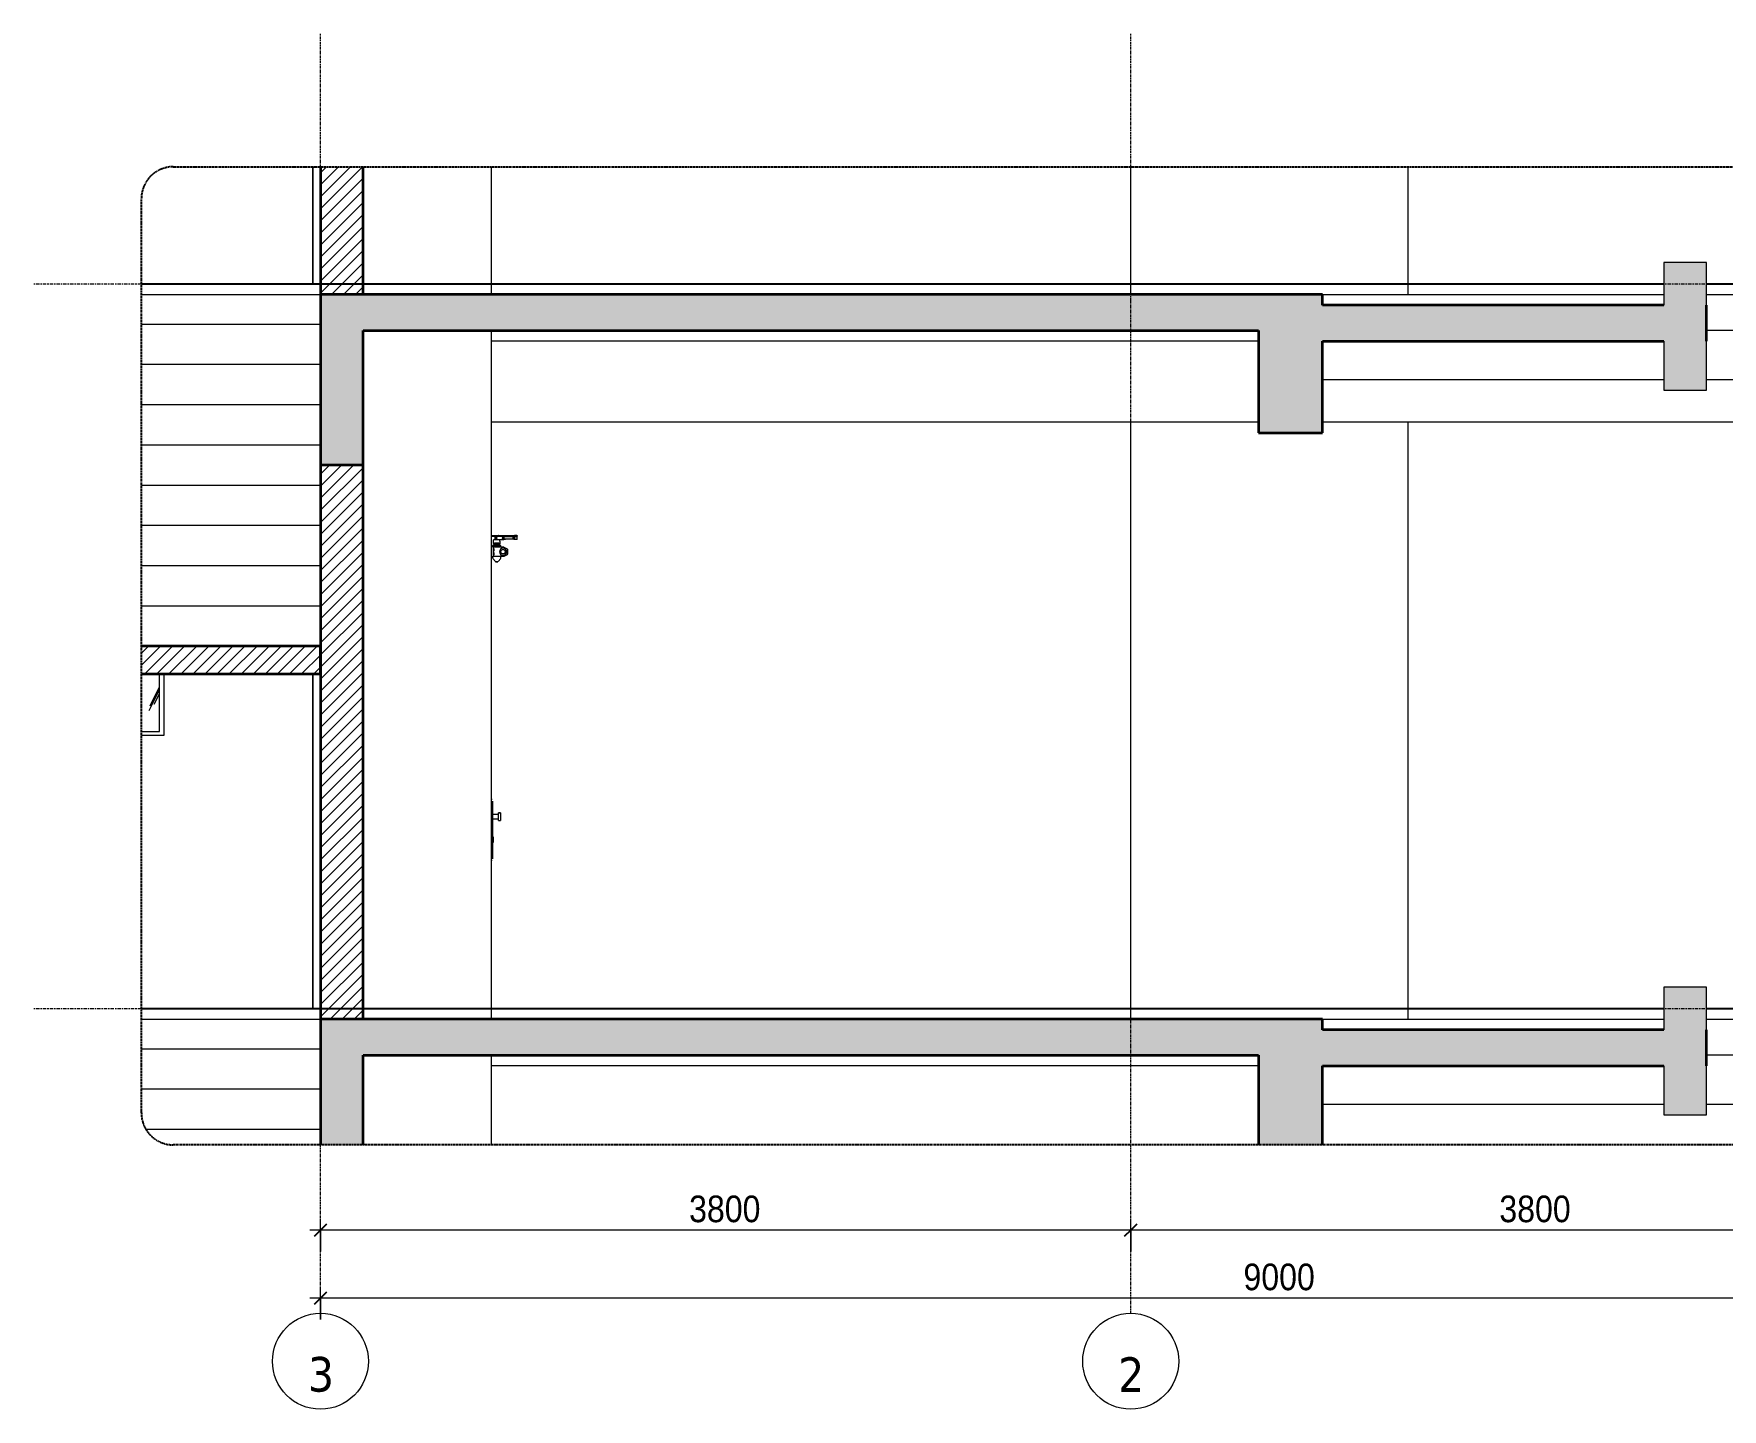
# Model space of a CAD drawing. Header units: millimetres. Extents: x 31499 to 223976, y 3719 to 80291.
# Drawn here: x 71423 to 79342, y 3719 to 10173 of the extents above; entities that cross this region are included whole.
import ezdxf

# ---------------------------------------------------------------- set-up
doc = ezdxf.new("R2010")
doc.units = ezdxf.units.MM
for name, pattern in [('Centre', [31.75, 6.35, -4.7625, 15.875, -4.7625]), ('Grid Line', [22.225, 12.7, -3.175, 3.175, -3.175]), ('Hidden', [7.14375, 4.7625, -2.38125]), ('IMPORT-CENTER _2_', [40.64, 25.4, -5.08, 5.08, -5.08])]:
    doc.linetypes.add(name, pattern=pattern)
for name, color, linetype, lineweight in [('0-5', 170, 'Continuous', 5), ('A-ANNO-DIMS', 211, 'Continuous', 9), ('A-ANNO-DIMS-50', 211, 'Continuous', 9), ('A-DETL-GENF', 92, 'Continuous', 18), ('A-DETL-GENF-4', 92, 'Hidden', 25), ('A-DETL-GENF-5', 9, 'Continuous', 18), ('A-DETL-MEDM', 33, 'Continuous', 35), ('A-DETL-THIN', 151, 'Continuous', 18), ('A-DOOR', 31, 'Continuous', 18), ('A-DOOR-FRAM-1', 31, 'Continuous', 18), ('A-FLOR-3', 7, 'Continuous', 18), ('A-FLOR-FNSH-1', 250, 'Continuous', 35), ('A-FLOR-LEVL-2', 51, 'Centre', 9), ('A-WALL', 113, 'Continuous', 18), ('A-WALL-5', 250, 'Continuous', 35), ('A-WALL-PATT-2', 111, 'Continuous', 18), ('G-IMPT', 8, 'Continuous', 18), ('G-IMPT-3', 8, 'IMPORT-CENTER _2_', 18), ('M-EQPM', 50, 'Continuous', 18), ('M-EQPM-1', 50, 'Continuous', 25), ('S-BEAM-2', 7, 'Continuous', 18), ('S-COLS-10', 7, 'Continuous', 18), ('S-GRID-1', 1, 'Grid Line', 9), ('S-GRID-IDEN', 1, 'Continuous', 9), ('S-STRS', 31, 'Continuous', 18), ('S-STRS-1', 31, 'Continuous', 35)]:
    doc.layers.add(name, color=color, linetype=linetype, lineweight=lineweight)
doc.styles.add('Tahoma_B', font='tahomabd.ttf', dxfattribs={"height": 162.5})
doc.styles.add('UTM Avo', font='', dxfattribs={"width": 0.9, "height": 125})
doc.styles.get('UTM Avo').set_extended_font_data('UTM Avo')
doc.dimstyles.new('1_Dim_chi_tiet_2_5', dxfattribs={"dimscale": 304.8, "dimtxt": 124.912619, "dimasz": 0.19685, "dimexe": 0.164042, "dimexo": 0.0625, "dimgap": 0.016404, "dimtad": 1, "dimdec": 0, "dimrnd": 5, "dimzin": 0, "dimdsep": 46, "dimtxsty": 'UTM Avo', "dimblk1": 'OBLIQUE', "dimblk2": 'OBLIQUE', "dimsah": 1, "dimcen": 0.09, "dimdle": 0.164042, "dimazin": 0, "dimtfac": 1, "dimtdec": 4, "dimtix": 1, "dimtmove": 0, "dimatfit": 3, "dimfxl": 0.328084, "dimfxlon": 1, "dimtvp": 1, "dimtolj": 1, "dimtzin": 0, "dimarcsym": 2})
pattern_1 = [(45, (76406.31, 15875), (-28.28427, 28.28427), [])]
pattern_2 = [(50, (76406.3, 15875), (364.368, -31.878), [38.1, -419.1]), (355, (76406.3, 15875), (-70.486, 382.113), [30.48, -335.28]), (100.451, (76436.67, 15872.34), (293.885, 350.233), [32.38, -356.18]), (46.184, (76406.3, 15976.6), (542.158, -84.086), [57.15, -628.65]), (96.636, (76451.5, 15969.6), (474.805, 494.855), [48.57, -534.27]), (351.184, (76406.3, 15976.6), (474.81, 494.85), [45.72, -502.92]), (21, (76457.1, 15951.2), (303.2285, -204.5305), [38.1, -419.1]), (326, (76457.1, 15951.2), (123.604, 368.376), [30.48, -335.28]), (71.451, (76482.38, 15934.16), (426.834, 163.843), [32.38, -356.18]), (37.5, (76406.31, 15875), (6.1766, 169.1102), [3.353, -327.863, 3.353, -337.007, -336.55]), (37.5, (76406.31, 15875), (6.1766, 169.1102), [-671.576, 3.353, -333.197]), (7.5, (76406.31, 15875), (133.639, 200.3615), [3.353, -190.703, 3.353, -320.243, -128.27]), (7.5, (76406.31, 15875), (133.639, 200.3615), [-517.652, 3.353, -124.917]), (327.5, (76293.03, 15875), (271.1818, -11.4584), [3.353, -123.647, 3.353, -392.887, -525.78]), (327.5, (76293.03, 15875), (271.1818, -11.4584), [-523.24, 3.353, -522.427]), (317.5, (76242.23, 15875), (296.2585, 50.853), [3.353, -161.747, 3.353, -259.791, -373.38]), (317.5, (76242.23, 15875), (296.2585, 50.853), [-428.244, 3.353, -370.027]), (45, (76406.31, 15875), (-125.7236, 125.7236), []), (45, (76406.31, 16065.5), (-125.7236, 125.7236), [])]

# ---------------------------------------------------------------- blocks, each defined once
blk = doc.blocks.new('NCV_TKTC_KET CAU_rvt-4-TKCS_CĂN HỘ LOẠI 2A - MẶT CẮT 3')
at = {"layer": 'A-FLOR-3'}
for p, q in [((-43492.6, 8950), (-42652.6, 8950)), ((-37952.6, 8950), (-36352.6, 8950)), ((-36152.6, 8950), (-33652.6, 8950)), ((-33652.6, 8950), (-33652.6, 8900)), ((-41852.6, 8780), (-41852.6, 8730)), ((-38252.6, 8730), (-41852.6, 8730)), ((-33952.6, 8780), (-36152.5, 8780)), ((-43492.6, 5550), (-42652.6, 5550)), ((-37952.6, 5550), (-36352.6, 5550)), ((-36152.6, 5550), (-33652.6, 5550)), ((-33652.6, 5550), (-33652.6, 5500)), ((-41852.6, 5380), (-41852.6, 5330)), ((-38252.6, 5330), (-41852.6, 5330)), ((-33952.6, 5380), (-36152.5, 5380))]:
    blk.add_line(p, q, dxfattribs=at)
at = {"layer": 'A-FLOR-FNSH-1'}
for p, q in [((-36152.5, 8730), (-36152.5, 8900)), ((-36152.5, 5330), (-36152.5, 5500))]:
    blk.add_line(p, q, dxfattribs=at)
at = {"layer": 'S-BEAM-2'}
for p, q in [((-37952.6, 8950), (-36352.6, 8950)), ((-36152.6, 8950), (-33952.6, 8950)), ((-33652.6, 8950), (-33952.6, 8950)), ((-33652.6, 8900), (-33652.6, 8950)), ((-36352.6, 8550), (-37952.6, 8550)), ((-33952.6, 8550), (-36152.6, 8550)), ((-38252.6, 8350), (-41852.6, 8350)), ((-34352.6, 8350), (-37952.6, 8350)), ((-37952.6, 5550), (-36352.6, 5550)), ((-36152.6, 5550), (-33952.6, 5550)), ((-36352.6, 5150), (-37952.6, 5150)), ((-33952.6, 5150), (-36152.6, 5150))]:
    blk.add_line(p, q, dxfattribs=at)
at = {"layer": 'S-COLS-10'}
for p, q in [((-38852.6, 8950), (-38852.6, 9548.9)), ((-37552.6, 9548.9), (-37552.6, 8950)), ((-34352.6, 8950), (-34352.6, 9548.9)), ((-34352.6, 5550), (-34352.6, 8550)), ((-38852.6, 5550), (-38852.6, 8350)), ((-37552.6, 8350), (-37552.6, 5550)), ((-34352.6, 4960), (-34352.6, 5150))]:
    blk.add_line(p, q, dxfattribs=at)
blk = doc.blocks.new('TKTC_XREF_251221_MB TANG 2-7 - TKTC_XREF_260130_MB TANG 2-5_dwg_$cc-4746808-TKCS_CĂN HỘ LOẠI 2A - MẶT CẮT 3')
at = {"layer": 'G-IMPT-3'}
for p, q in [((-34697.1, 5600), (-34850.1, 5600)), ((-34773.6, 5600), (-34773.6, 5600))]:
    blk.add_line(p, q, dxfattribs=at)
at = {"layer": 'M-EQPM'}
for p, q in [((-34716.7, 5600), (-34830.4, 5600)), ((-34830.4, 5600), (-34773.6, 5600)), ((-34773.6, 5600), (-34827.6, 5600)), ((-34827.6, 5600), (-34719.5, 5600)), ((-34719.5, 5600), (-34773.6, 5600)), ((-34773.6, 5600), (-34716.7, 5600))]:
    blk.add_line(p, q, dxfattribs=at)
blk = doc.blocks.new('TKTC_XREF_251221_MB TANG 2-7 - TKTC_XREF_260130_MB TANG 2-5_dwg_CUM U_DN100-4746796-TKCS_CĂN HỘ LOẠI 2A - MẶT CẮT 3')
at = {"layer": 'G-IMPT'}
for p, q in [((-34831.6, 5600), (-34847, 5600)), ((-34847, 5600), (-34845, 5600)), ((-34842.2, 5600), (-34845, 5600)), ((-34845, 5600), (-34833.5, 5600)), ((-34835, 5600), (-34843.6, 5600)), ((-34843.3, 5600), (-34705.6, 5600)), ((-34836.4, 5600), (-34842.2, 5600)), ((-34840.9, 5600), (-34841.8, 5600)), ((-34836.7, 5600), (-34841.8, 5600)), ((-34837.7, 5600), (-34840.9, 5600)), ((-34837.7, 5600), (-34840.9, 5600)), ((-34837.7, 5600), (-34840.9, 5600)), ((-34836.7, 5600), (-34837.7, 5600)), ((-34833.5, 5600), (-34836.4, 5600)), ((-34835.3, 5600), (-34713.6, 5600)), ((-34835.3, 5600), (-34831.3, 5600)), ((-34833.5, 5600), (-34831.6, 5600)), ((-34831.3, 5600), (-34717.6, 5600)), ((-34713.6, 5600), (-34717.6, 5600)), ((-34702, 5600), (-34717.3, 5600)), ((-34717.3, 5600), (-34715.4, 5600)), ((-34712.5, 5600), (-34715.4, 5600)), ((-34715.4, 5600), (-34703.9, 5600)), ((-34705.3, 5600), (-34713.9, 5600)), ((-34706.7, 5600), (-34712.5, 5600)), ((-34711.2, 5600), (-34712.2, 5600)), ((-34707.1, 5600), (-34712.2, 5600)), ((-34708, 5600), (-34711.2, 5600)), ((-34708, 5600), (-34711.2, 5600)), ((-34708, 5600), (-34711.2, 5600)), ((-34707.1, 5600), (-34708, 5600)), ((-34703.9, 5600), (-34706.7, 5600)), ((-34703.9, 5600), (-34702, 5600))]:
    blk.add_line(p, q, dxfattribs=at)
blk = doc.blocks.new('TKTC_XREF_251221_MB TANG 2-7 - TKTC_XREF_260130_MB TANG 2-5_dwg_THU NUOC - THU NUOC-444531-TKCS_MB TẦNG 1-4746810-TKCS_CĂN HỘ LOẠI 2A - MẶT CẮT 3')
at = {"layer": 'G-IMPT'}
for p, q in [((-36478.7, 5600), (-36628.7, 5600)), ((-36628.7, 5600), (-36478.7, 5600)), ((-36503.7, 5600), (-36603.7, 5600)), ((-36603.7, 5600), (-36503.7, 5600)), ((-36508.7, 5600), (-36598.7, 5600)), ((-36598.7, 5600), (-36508.7, 5600)), ((-36598.7, 5600), (-36508.7, 5600)), ((-36508.7, 5600), (-36598.7, 5600)), ((-36585.8, 5600), (-36585.8, 5600)), ((-36585.8, 5600), (-36585.8, 5600)), ((-36585.8, 5600), (-36585.8, 5600)), ((-36585.8, 5600), (-36561.7, 5600)), ((-36561.7, 5600), (-36585.8, 5600)), ((-36521.6, 5600), (-36585.8, 5600)), ((-36585.8, 5600), (-36521.6, 5600)), ((-36521.6, 5600), (-36585.8, 5600)), ((-36585.8, 5600), (-36521.6, 5600)), ((-36573.4, 5600), (-36573.4, 5600)), ((-36573.4, 5600), (-36573.4, 5600)), ((-36533.9, 5600), (-36573.4, 5600)), ((-36573.4, 5600), (-36533.9, 5600)), ((-36533.9, 5600), (-36573.4, 5600)), ((-36573.4, 5600), (-36533.9, 5600)), ((-36563.5, 5600), (-36563.5, 5600)), ((-36563.5, 5600), (-36563.5, 5600)), ((-36543.9, 5600), (-36563.5, 5600)), ((-36563.5, 5600), (-36543.9, 5600)), ((-36543.9, 5600), (-36563.5, 5600)), ((-36563.5, 5600), (-36543.9, 5600)), ((-36521.6, 5600), (-36545.7, 5600)), ((-36545.7, 5600), (-36521.6, 5600)), ((-36543.9, 5600), (-36543.9, 5600)), ((-36543.9, 5600), (-36543.9, 5600)), ((-36533.9, 5600), (-36533.9, 5600)), ((-36533.9, 5600), (-36533.9, 5600)), ((-36521.6, 5600), (-36521.6, 5600)), ((-36521.6, 5600), (-36521.6, 5600)), ((-36521.6, 5600), (-36521.6, 5600))]:
    blk.add_line(p, q, dxfattribs=at)
blk = doc.blocks.new('TKTC_XREF_251221_MB TANG 2-7 - TKTC_XREF_260130_MB TANG 2-5_dwg_$cc-4746798-TKCS_CĂN HỘ LOẠI 2A - MẶT CẮT 3')
at = {"layer": 'G-IMPT-3'}
for p, q in [((-37952.6, 5600), (-37831.5, 5600)), ((-37892.5, 5600), (-37891.7, 5600))]:
    blk.add_line(p, q, dxfattribs=at)
at = {"layer": 'M-EQPM'}
for p, q in [((-37892.1, 5600), (-37937.1, 5600)), ((-37937.1, 5600), (-37847.1, 5600)), ((-37847.1, 5600), (-37892.1, 5600)), ((-37891.8, 5600), (-37891.8, 5600))]:
    blk.add_line(p, q, dxfattribs=at)
blk = doc.blocks.new('TKTC_XREF_251221_MB TANG 2-7 - TKTC_XREF_260130_MB TANG 2-5_dwg_CUM U_DN100-4746799-TKCS_CĂN HỘ LOẠI 2A - MẶT CẮT 3')
at = {"layer": 'G-IMPT'}
for p, q in [((-37937.4, 5600), (-37949.5, 5600)), ((-37949.5, 5600), (-37948, 5600)), ((-37945.7, 5600), (-37948, 5600)), ((-37948, 5600), (-37938.9, 5600)), ((-37940, 5600), (-37946.8, 5600)), ((-37946.6, 5600), (-37837.6, 5600)), ((-37941.2, 5600), (-37945.7, 5600)), ((-37944.7, 5600), (-37945.4, 5600)), ((-37941.4, 5600), (-37945.4, 5600)), ((-37942.2, 5600), (-37944.7, 5600)), ((-37942.2, 5600), (-37944.7, 5600)), ((-37942.2, 5600), (-37944.7, 5600)), ((-37941.4, 5600), (-37942.2, 5600)), ((-37938.9, 5600), (-37941.2, 5600)), ((-37940.3, 5600), (-37844, 5600)), ((-37940.3, 5600), (-37937.1, 5600)), ((-37938.9, 5600), (-37937.4, 5600)), ((-37937.1, 5600), (-37847.1, 5600)), ((-37844, 5600), (-37847.1, 5600)), ((-37834.7, 5600), (-37846.9, 5600)), ((-37846.9, 5600), (-37845.3, 5600)), ((-37843.1, 5600), (-37845.3, 5600)), ((-37845.3, 5600), (-37836.2, 5600)), ((-37837.4, 5600), (-37844.2, 5600)), ((-37838.5, 5600), (-37843.1, 5600)), ((-37842.1, 5600), (-37842.8, 5600)), ((-37838.8, 5600), (-37842.8, 5600)), ((-37839.5, 5600), (-37842.1, 5600)), ((-37839.5, 5600), (-37842.1, 5600)), ((-37839.5, 5600), (-37842.1, 5600)), ((-37838.8, 5600), (-37839.5, 5600)), ((-37836.2, 5600), (-37838.5, 5600)), ((-37836.2, 5600), (-37834.7, 5600))]:
    blk.add_line(p, q, dxfattribs=at)
blk = doc.blocks.new('TKTC_XREF_251221_MB TANG 2-7 - TKTC_XREF_251221_MB TANG 2-7-2039446-TKCS_CĂN HỘ LOẠI 2A - MẶT CẮT 3')
at = {"layer": 'M-EQPM'}
for p, q in [((-37952.6, 5600), (-37832.8, 5600)), ((-37832.8, 5600), (-37952.3, 5600)), ((-37952.3, 5600), (-37832.8, 5600)), ((-37832.8, 5600), (-37952.3, 5600)), ((-34852.6, 5600), (-34852.2, 5600)), ((-34852.4, 5600), (-34702, 5600)), ((-34702, 5600), (-34852.4, 5600)), ((-34852.2, 5600), (-34701.8, 5600)), ((-34701.8, 5600), (-34702.1, 5600))]:
    blk.add_line(p, q, dxfattribs=at)
at = {"layer": 'M-EQPM-1'}
for p, q in [((-43492.6, 5600), (-42652.6, 5600)), ((-42652.6, 5600), (-42252.6, 5600)), ((-42252.6, 5600), (-36352.6, 5600)), ((-36152.6, 5600), (-33652.6, 5600))]:
    blk.add_line(p, q, dxfattribs=at)
for name in ['TKTC_XREF_251221_MB TANG 2-7 - TKTC_XREF_260130_MB TANG 2-5_dwg_$cc-4746798-TKCS_CĂN HỘ LOẠI 2A - MẶT CẮT 3', 'TKTC_XREF_251221_MB TANG 2-7 - TKTC_XREF_260130_MB TANG 2-5_dwg_CUM U_DN100-4746799-TKCS_CĂN HỘ LOẠI 2A - MẶT CẮT 3', 'TKTC_XREF_251221_MB TANG 2-7 - TKTC_XREF_260130_MB TANG 2-5_dwg_THU NUOC - THU NUOC-444531-TKCS_MB TẦNG 1-4746810-TKCS_CĂN HỘ LOẠI 2A - MẶT CẮT 3', 'TKTC_XREF_251221_MB TANG 2-7 - TKTC_XREF_260130_MB TANG 2-5_dwg_$cc-4746808-TKCS_CĂN HỘ LOẠI 2A - MẶT CẮT 3', 'TKTC_XREF_251221_MB TANG 2-7 - TKTC_XREF_260130_MB TANG 2-5_dwg_CUM U_DN100-4746796-TKCS_CĂN HỘ LOẠI 2A - MẶT CẮT 3']:
    blk.add_blockref(name, (0, 0))
blk = doc.blocks.new('FD_01 - FD_01-1200x2200mm-1787918-TKCS_CĂN HỘ LOẠI 2A - MẶT CẮT 3')
at = {"layer": 'A-DOOR'}
h = blk.add_hatch(dxfattribs=at)
h.set_pattern_fill('FP_16', color=256, style=0, pattern_type=2)
h.set_pattern_definition([(63.435, (-38417.06, 15909.78), (-0.0009, 508), [177.488, -958.435]), (63.435, (-38925.06, 15909.78), (-0.0009, 508), [177.488, -958.435]), (63.435, (-38173.87, 16007.92), (-0.0009, 508), [177.488, -958.435]), (63.435, (-38681.87, 16007.92), (-0.0009, 508), [177.488, -958.435]), (63.435, (-38210.68, 15973.28), (-0.0009, 508), [177.488, -958.435]), (63.435, (-38718.68, 15973.28), (-0.0009, 508), [177.488, -958.435]), (63.435, (-38248.2, 16171.7), (-0.0009, 508), [86.267, -1049.655]), (63.435, (-38756.2, 16171.7), (-0.0009, 508), [86.267, -1049.655]), (63.435, (-38272.74, 16140.98), (-0.0009, 508), [177.488, -958.435]), (63.435, (-38780.74, 16140.98), (-0.0009, 508), [177.488, -958.435]), (63.435, (-38268.4, 16163.03), (-0.0009, 508), [177.488, -958.435]), (63.435, (-38776.4, 16163.03), (-0.0009, 508), [177.488, -958.435]), (63.435, (-38473.36, 16066.31), (-0.0009, 508), [177.488, -958.435]), (63.435, (-38981.36, 16066.31), (-0.0009, 508), [177.488, -958.435]), (63.435, (-38469.03, 16092.3), (-0.0009, 508), [177.488, -958.435]), (63.435, (-38977.03, 16092.3), (-0.0009, 508), [177.488, -958.435]), (63.435, (-38467.86, 16111.03), (-0.0009, 508), [177.488, -958.435]), (63.435, (-38975.86, 16111.03), (-0.0009, 508), [177.488, -958.435])])
h.paths.add_polyline_path([(-43407.564287, 6900), (-43407.564287, 7170), (-43492.564287, 7170), (-43492.564287, 6900)])
for p, q in [((-43407.564287, 6900), (-43407.564287, 7170)), ((-43387.564287, 7170), (-43387.564287, 6880)), ((-42687.564287, 5600), (-42687.564287, 7170)), ((-43492.564287, 6900), (-43407.564287, 6900)), ((-43387.564287, 6880), (-43492.564287, 6880)), ((-43492.564287, 5600), (-42687.564287, 5600))]:
    blk.add_line(p, q, dxfattribs=at)
at = {"layer": 'A-DOOR-FRAM-1'}
for p, q in [((-42687.564287, 7170), (-42687.564287, 5600)), ((-42687.564287, 5600), (-42652.564287, 5600))]:
    blk.add_line(p, q, dxfattribs=at)
blk = doc.blocks.new('FD_05 - FD_05-1000x2200mm-835433-TKCS_CĂN HỘ LOẠI 2A - MẶT CẮT 3')
at = {"layer": 'A-DOOR'}
for p, q in [((-41841, 7765), (-41852.6, 7765)), ((-41846.6, 7818.5), (-41817.3, 7818.5)), ((-41846.6, 7818.5), (-41846.6, 7815.5)), ((-41846.6, 7815.5), (-41817.3, 7815.5)), ((-41845.2, 7772), (-41845.2, 7765)), ((-41845.2, 7772), (-41820.6, 7772)), ((-41841.2, 7765), (-41845.2, 7765)), ((-41841.3, 7723), (-41841.3, 7762)), ((-41811.1, 7798), (-41841.1, 7798)), ((-41841.1, 7784.6), (-41841.1, 7792.9)), ((-41841.1, 7776), (-41841.1, 7782)), ((-41841.1, 7782), (-41826.1, 7782)), ((-41826.1, 7776), (-41841.1, 7776)), ((-41841, 7765), (-41840, 7765)), ((-41840, 7765), (-41837, 7765)), ((-41837, 7765), (-41792.8, 7765)), ((-41835.7, 7784), (-41833, 7784)), ((-41835.7, 7784), (-41835.7, 7782)), ((-41835.7, 7776), (-41835.7, 7774)), ((-41834.3, 7774), (-41835.7, 7774)), ((-41834.6, 7774), (-41834.6, 7772)), ((-41833, 7774), (-41834.3, 7774)), ((-41834.2, 7814), (-41834.2, 7801)), ((-41834.1, 7815.5), (-41834.1, 7814.5)), ((-41832.1, 7814.5), (-41834.1, 7814.5)), ((-41834.1, 7814.5), (-41832.1, 7814.5)), ((-41834.1, 7814), (-41830, 7814)), ((-41830, 7801), (-41834.1, 7801)), ((-41833, 7784), (-41822.9, 7784)), ((-41833, 7784), (-41833, 7782)), ((-41833, 7776), (-41833, 7774)), ((-41828, 7774), (-41833, 7774)), ((-41766.1, 7814.5), (-41832.1, 7814.5)), ((-41831.7, 7801), (-41831.7, 7798)), ((-41830, 7814), (-41828.1, 7814)), ((-41830, 7814), (-41830, 7801)), ((-41828.1, 7801), (-41830, 7801)), ((-41828.3, 7812.1), (-41828.3, 7802.4)), ((-41828.3, 7812.1), (-41828.3, 7802.7)), ((-41828.1, 7814), (-41826.1, 7814)), ((-41826.1, 7801), (-41828.1, 7801)), ((-41822.9, 7774), (-41828, 7774)), ((-41826.1, 7782), (-41811.1, 7782)), ((-41811.1, 7776), (-41826.1, 7776)), ((-41826, 7814), (-41824.3, 7814)), ((-41824.3, 7801), (-41826, 7801)), ((-41824.3, 7814), (-41823.5, 7814)), ((-41823.5, 7801), (-41824.3, 7801)), ((-41822.9, 7784), (-41815.6, 7784)), ((-41822.9, 7784), (-41822.9, 7782)), ((-41822.9, 7776), (-41822.9, 7774)), ((-41819.3, 7774), (-41822.9, 7774)), ((-41821.1, 7800.5), (-41793, 7800.5)), ((-41820.7, 7798), (-41820.7, 7800.5)), ((-41820.6, 7772), (-41806.1, 7772)), ((-41815.6, 7774), (-41819.3, 7774)), ((-41817.3, 7818.5), (-41816.1, 7818.5)), ((-41817.3, 7815.5), (-41816.1, 7815.5)), ((-41816.6, 7818.5), (-41817.2, 7818.5)), ((-41817.2, 7818.5), (-41816.6, 7818.5)), ((-41817.2, 7818.5), (-41816.1, 7818.5)), ((-41816.1, 7817.5), (-41817.2, 7817.5)), ((-41817.2, 7815.5), (-41816.6, 7815.5)), ((-41816.6, 7815.5), (-41817.2, 7815.5)), ((-41817.2, 7815.5), (-41816.1, 7815.5)), ((-41816.6, 7772), (-41816.6, 7774)), ((-41816.1, 7818.5), (-41790.5, 7818.5)), ((-41816.1, 7815.5), (-41790.5, 7815.5)), ((-41815.6, 7784), (-41815.6, 7782)), ((-41815.6, 7776), (-41815.6, 7774)), ((-41811.1, 7792.9), (-41811.1, 7784.6)), ((-41811.1, 7782), (-41811.1, 7776)), ((-41806.1, 7765), (-41806.1, 7772)), ((-41788.3, 7813.5), (-41793, 7813.5)), ((-41793, 7801.5), (-41788.3, 7801.5)), ((-41791.8, 7764.7), (-41776.3, 7756.1)), ((-41790.5, 7818.5), (-41789.5, 7818.5)), ((-41790.5, 7818.5), (-41789.5, 7818.5)), ((-41789.5, 7817.5), (-41790.5, 7817.5)), ((-41790.5, 7815.5), (-41789.5, 7815.5)), ((-41790.5, 7815.5), (-41789.5, 7815.5)), ((-41789.5, 7818.5), (-41738.9, 7818.5)), ((-41789.5, 7815.5), (-41738.9, 7815.5)), ((-41745.5, 7812.5), (-41788.3, 7812.5)), ((-41788.3, 7802.5), (-41745.5, 7802.5)), ((-41766.1, 7814.5), (-41764.1, 7814.5)), ((-41764.1, 7814.5), (-41766.1, 7814.5)), ((-41764.1, 7814.5), (-41764.1, 7815.5)), ((-41746, 7811.5), (-41745.3, 7811.5)), ((-41746, 7803.5), (-41746, 7811.5)), ((-41745.3, 7803.5), (-41746, 7803.5)), ((-41744.3, 7814.5), (-41743.3, 7814.5)), ((-41743.3, 7800.5), (-41744.3, 7800.5)), ((-41743.3, 7814.5), (-41743.3, 7800.5)), ((-41743.3, 7814.5), (-41735.1, 7814.5)), ((-41735.1, 7800.5), (-41743.3, 7800.5)), ((-41742.8, 7820.3), (-41742.8, 7818.5)), ((-41742.8, 7820.3), (-41730.8, 7820.3)), ((-41742, 7820.3), (-41742.8, 7820.3)), ((-41741.8, 7815.5), (-41741.8, 7814.5)), ((-41738.9, 7818.5), (-41737.3, 7818.5)), ((-41738.9, 7815.5), (-41737.3, 7815.5)), ((-41737.3, 7818.5), (-41738, 7818.5)), ((-41738, 7815.5), (-41737.3, 7815.5)), ((-41737.3, 7815.5), (-41738, 7815.5)), ((-41738, 7815.5), (-41737.3, 7815.5)), ((-41737.3, 7815.5), (-41738, 7815.5)), ((-41737.3, 7818.5), (-41729.6, 7818.5)), ((-41737.3, 7815.5), (-41729.6, 7815.5)), ((-41735.1, 7814.5), (-41730.3, 7814.5)), ((-41730.3, 7800.5), (-41735.1, 7800.5)), ((-41731.8, 7814.5), (-41731.8, 7815.5)), ((-41730.8, 7820.3), (-41731.6, 7820.3)), ((-41730.8, 7818.5), (-41730.8, 7820.3)), ((-41730.3, 7800.5), (-41730.3, 7814.5)), ((-41729.6, 7818.5), (-41729.6, 7818.5)), ((-41729.6, 7815.5), (-41729.6, 7815.5)), ((-41729.2, 7815.5), (-41729.2, 7818.5)), ((-41852.6, 7720), (-41841, 7720)), ((-41845.1, 7720), (-41845.1, 7712.4)), ((-41845.1, 7720), (-41841.2, 7720)), ((-41844.9, 7711.7), (-41831.9, 7696.3)), ((-41840, 7720), (-41841, 7720)), ((-41837, 7720), (-41840, 7720)), ((-41792.8, 7720), (-41837, 7720)), ((-41822.1, 7696), (-41829.1, 7696)), ((-41829.1, 7696), (-41822.1, 7696)), ((-41819.4, 7696.3), (-41806.4, 7711.7)), ((-41807.8, 7742.5), (-41802.1, 7752.5)), ((-41802.1, 7732.5), (-41807.8, 7742.5)), ((-41806.1, 7712.4), (-41806.1, 7720)), ((-41802.1, 7752.5), (-41790.5, 7752.5)), ((-41790.5, 7732.5), (-41802.1, 7732.5)), ((-41776.3, 7728.9), (-41791.8, 7720.3)), ((-41790.5, 7752.5), (-41784.7, 7742.5)), ((-41784.7, 7742.5), (-41790.5, 7732.5)), ((-41775.3, 7754.3), (-41775.3, 7730.7)), ((-41846.6, 6580), (-41852.6, 6580)), ((-41844.6, 6302.5), (-41844.6, 6572.5)), ((-41817.6, 6510), (-41844.6, 6510)), ((-41844.6, 6509.7), (-41844.6, 6510)), ((-41807.6, 6517.5), (-41817.6, 6517.5)), ((-41817.6, 6500), (-41817.6, 6517.5)), ((-41817.6, 6517.5), (-41807.6, 6517.5)), ((-41817.6, 6482.5), (-41817.6, 6500)), ((-41807.6, 6517.5), (-41807.6, 6500)), ((-41807.6, 6500), (-41807.6, 6482.5)), ((-41844.6, 6490), (-41844.6, 6490.3)), ((-41844.6, 6490), (-41817.6, 6490)), ((-41817.6, 6482.5), (-41807.6, 6482.5)), ((-41817.6, 6482.5), (-41807.6, 6482.5)), ((-41842.6, 6406), (-41844.6, 6406)), ((-41842.6, 6395.1), (-41844.6, 6395.1)), ((-41844.6, 6377.7), (-41842.6, 6377.7)), ((-41842.6, 6405.3), (-41842.6, 6395.1)), ((-41842.6, 6395.1), (-41842.6, 6381.2)), ((-41842.6, 6381.2), (-41842.6, 6378.8)), ((-41852.6, 6295), (-41846.6, 6295))]:
    blk.add_line(p, q, dxfattribs=at)
at = {"layer": 'A-DOOR', "flags": 128}
for points in [[(-41841, 7765), (-41841.1, 7764.9), (-41841.1, 7764.7), (-41841.2, 7764.3), (-41841.2, 7763.9), (-41841.3, 7763.3), (-41841.3, 7762.7), (-41841.3, 7762)], [(-41748.6, 7807.5), (-41748.5, 7808.3), (-41748.3, 7809), (-41747.9, 7809.7), (-41747.4, 7810.4), (-41746.7, 7811), (-41746, 7811.5)], [(-41746, 7803.5), (-41746.7, 7804), (-41747.4, 7804.6), (-41747.9, 7805.3), (-41748.3, 7806), (-41748.5, 7806.7), (-41748.6, 7807.5)], [(-41841.3, 7723), (-41841.3, 7722.3), (-41841.3, 7721.7), (-41841.2, 7721.1), (-41841.2, 7720.7), (-41841.1, 7720.3), (-41841.1, 7720.1), (-41841, 7720)], [(-41820.1, 7696), (-41822.6, 7696), (-41828, 7696), (-41831.2, 7696), (-41831.2, 7696)], [(-41831.2, 7696), (-41828.6, 7696), (-41823.3, 7696), (-41820.1, 7696), (-41820.1, 7696)]]:
    blk.add_lwpolyline(points, dxfattribs=at)
at = {"layer": 'A-DOOR'}
for centre, radius, start, end in [((-41792.8, 7763), 2, 60.80251, 90), ((-41796.3, 7742.5), 17, 0, 180), ((-41796.3, 7742.5), 17, 180, 0), ((-41796.3, 7742.5), 16.5, 0, 180), ((-41796.3, 7742.5), 16.5, 180, 0), ((-41792.8, 7722), 2, 270, 299.19749), ((-41777.3, 7754.3), 2, 0, 60.80251), ((-41777.3, 7730.7), 2, 299.19749, 0)]:
    blk.add_arc(centre, radius, start, end, dxfattribs=at)
for centre, major_axis, ratio, start_param, end_param in [((-41841.1, 7786), (0, 12), 0.000349, 5.323254, 6.283185), ((-41841.1, 7788), (0, 6), 0.000349, 2.181662, 3.141593), ((-41828.4, 7807.5), (0, 2.5), 0.259156, 4.712389, 7.853982), ((-41828.4, 7807.5), (0, 2.5), 0.259156, 1.570796, 4.712389), ((-41828.6, 7807.5), (0, 6.79), 0.259156, 5.079406, 5.992125), ((-41828.6, 7807.5), (0, 6.79), 0.259156, 3.432653, 4.345372), ((-41826.6, 7807.5), (0, 6.79), 0.259156, 5.580548, 5.992125), ((-41826.6, 7807.5), (0, 6.79), 0.259156, 3.432653, 3.84423), ((-41821.1, 7807.5), (0, 7), 0.965835, 0.007426, 0.50718), ((-41821.1, 7807.5), (0, 7), 0.965835, 2.634413, 3.141593), ((-41811.1, 7786), (0, 12), 0.000349, 5.323254, 6.283185), ((-41811.1, 7788), (0, 6), 0.000349, 2.181662, 3.141593), ((-41793, 7807.5), (0, 7), 0.965835, 0.007197, 1.570796), ((-41793, 7807.5), (0, 7), 0.965835, 1.570796, 3.665191), ((-41793, 7807.5), (0, 6), 0.965835, 6.021386, 7.853982), ((-41793, 7807.5), (0, 6), 0.965835, 1.570796, 3.403392), ((-41788.3, 7807.5), (0, 6), 0.965835, 5.759587, 7.853982), ((-41788.3, 7807.5), (0, 6), 0.965835, 1.570796, 3.665191), ((-41788.3, 7807.5), (0, 5), 0.965835, 0, 1.570796), ((-41788.3, 7807.5), (0, 5), 0.965835, 1.570796, 3.141593), ((-41793, 7807.5), (0, 7), 0.965835, 5.759587, 6.275988), ((-41744.3, 7807.5), (0, 7), 0.259156, 0.85339, 1.570796), ((-41744.3, 7807.5), (0, 7), 0.259156, 1.570796, 3.141593), ((-41744.3, 7807.5), (0, 7), 0.259156, 0, 0.785398), ((-41744.8, 7807.5), (0, 2.5), 0.259156, 4.712389, 7.592182), ((-41744.8, 7807.5), (0, 2.5), 0.259156, 1.570796, 4.712389), ((-41742.3, 7807.5), (0, 7), 0.259156, 1.635368, 1.832596)]:
    blk.add_ellipse(centre, major_axis=major_axis, ratio=ratio, start_param=start_param, end_param=end_param, dxfattribs=at)
for points, knots in [([(-41824.3, 7813.6), (-41824.5, 7813.5), (-41824.9, 7813.2), (-41825.3, 7812.8), (-41825.6, 7812.5), (-41825.8, 7812.3), (-41826, 7812), (-41826.1, 7811.8), (-41826.2, 7811.7), (-41826.3, 7811.5), (-41826.4, 7811.3), (-41826.5, 7811.1), (-41826.7, 7810.8), (-41826.7, 7810.6), (-41826.8, 7810.4), (-41826.9, 7810.3), (-41826.9, 7810), (-41827, 7809.8), (-41827.1, 7809.4), (-41827.2, 7809), (-41827.2, 7808.7), (-41827.3, 7808.2), (-41827.3, 7807.8), (-41827.3, 7807.5)], [0, 0, 0, 0, 0.1, 0.2, 0.25, 0.3, 0.35, 0.375, 0.4, 0.425, 0.45, 0.5, 0.55, 0.575, 0.6, 0.625, 0.65, 0.7, 0.75, 0.8, 0.85, 0.9, 1, 1, 1, 1]), ([(-41827.3, 7807.5), (-41827.3, 7807.2), (-41827.3, 7806.8), (-41827.2, 7806.3), (-41827.2, 7806), (-41827.1, 7805.6), (-41827, 7805.2), (-41826.9, 7805), (-41826.9, 7804.7), (-41826.8, 7804.6), (-41826.7, 7804.4), (-41826.7, 7804.2), (-41826.5, 7803.9), (-41826.4, 7803.7), (-41826.3, 7803.5), (-41826.2, 7803.3), (-41826.1, 7803.2), (-41826, 7803), (-41825.8, 7802.7), (-41825.6, 7802.5), (-41825.3, 7802.2), (-41824.9, 7801.8), (-41824.5, 7801.5), (-41824.3, 7801.4)], [0, 0, 0, 0, 0.1, 0.15, 0.2, 0.25, 0.3, 0.35, 0.375, 0.4, 0.425, 0.45, 0.5, 0.55, 0.575, 0.6, 0.625, 0.65, 0.7, 0.75, 0.8, 0.9, 1, 1, 1, 1]), ([(-41841.1, 7752), (-41841.1, 7753.2), (-41841, 7755), (-41840.9, 7756.9), (-41840.8, 7757.9), (-41840.6, 7758.5), (-41840.5, 7758.7), (-41840.3, 7758.4), (-41840.2, 7757.6), (-41840, 7756.4), (-41840, 7755.4), (-41840, 7754.9)], [0, 0, 0, 0, 0.2, 0.3, 0.4, 0.5, 0.6, 0.7, 0.8, 0.9, 1, 1, 1, 1]), ([(-41840, 7749.1), (-41840, 7748), (-41840.1, 7746.7), (-41840.3, 7745.6), (-41840.5, 7745.3), (-41840.6, 7745.5), (-41840.8, 7746.1), (-41840.9, 7747.1), (-41841, 7748.5), (-41841, 7750.2), (-41841.1, 7751.4), (-41841.1, 7752)], [0, 0, 0, 0, 0.2, 0.3, 0.4, 0.5, 0.6, 0.7, 0.8, 0.9, 1, 1, 1, 1]), ([(-41841.1, 7733), (-41841.1, 7734.2), (-41841, 7736), (-41840.9, 7737.9), (-41840.8, 7738.9), (-41840.6, 7739.5), (-41840.5, 7739.7), (-41840.3, 7739.4), (-41840.2, 7738.6), (-41840, 7737.4), (-41840, 7736.4), (-41840, 7735.9)], [0, 0, 0, 0, 0.2, 0.3, 0.4, 0.5, 0.6, 0.7, 0.8, 0.9, 1, 1, 1, 1]), ([(-41840, 7730.1), (-41840, 7729), (-41840.1, 7727.7), (-41840.3, 7726.6), (-41840.5, 7726.3), (-41840.6, 7726.5), (-41840.8, 7727.1), (-41840.9, 7728.1), (-41841, 7729.5), (-41841, 7731.2), (-41841.1, 7732.4), (-41841.1, 7733)], [0, 0, 0, 0, 0.2, 0.3, 0.4, 0.5, 0.6, 0.7, 0.8, 0.9, 1, 1, 1, 1])]:
    blk.add_open_spline(points, degree=3, knots=knots, dxfattribs=at)
for points in [[(-41840, 7754.9), (-41839.9, 7754.4), (-41839.9, 7753.5), (-41839.8, 7752.5), (-41839.8, 7752)], [(-41839.8, 7752), (-41839.8, 7751.5), (-41839.9, 7750.5), (-41839.9, 7749.6), (-41840, 7749.1)], [(-41840, 7735.9), (-41839.9, 7735.4), (-41839.9, 7734.5), (-41839.8, 7733.5), (-41839.8, 7733)], [(-41839.8, 7733), (-41839.8, 7732.5), (-41839.9, 7731.5), (-41839.9, 7730.6), (-41840, 7730.1)]]:
    blk.add_open_spline(points, degree=3, dxfattribs=at)
blk = doc.blocks.new('FD_01 - FD_01-1200x2200mm-V72-TKCS_CĂN HỘ LOẠI 2A - MẶT CẮT 3')
at = {"layer": 'A-DOOR'}
for p, q in [((-42687.6, 9000), (-42687.6, 9548.9)), ((-43492.6, 9000), (-42687.6, 9000))]:
    blk.add_line(p, q, dxfattribs=at)
at = {"layer": 'A-DOOR-FRAM-1'}
for p, q in [((-42687.6, 9548.9), (-42687.6, 9000)), ((-42687.6, 9000), (-42652.6, 9000))]:
    blk.add_line(p, q, dxfattribs=at)
blk = doc.blocks.new('BORDER VIEW - BORDER VIEW-3699672-TKCS_CĂN HỘ LOẠI 2A - MẶT CẮT 3')
at = {"layer": 'A-DETL-GENF-4'}
for p, q in [((-43342.6, 9548.9), (-33490.9, 9548.9)), ((-43492.6, 5110), (-43492.6, 9398.9)), ((-33340.9, 9398.9), (-33340.9, 5110)), ((-33490.9, 4960), (-43342.6, 4960))]:
    blk.add_line(p, q, dxfattribs=at)
for centre, start, end in [((-43342.6, 9398.9), 90, 180), ((-33490.9, 9398.9), 0, 90), ((-43342.6, 5110), 180, 270), ((-33490.9, 5110), 270, 0)]:
    blk.add_arc(centre, 150, start, end, dxfattribs=at)
blk = doc.blocks.new('Grid - M_Grid Head - Circle-353313-TKCS_CĂN HỘ LOẠI 2A - MẶT CẮT 3')
at = {"layer": 'S-GRID-IDEN'}
blk.add_circle((-33652.6, 3944.5), 225, dxfattribs=at)
blk = doc.blocks.new('DIMBLOCK94-TKCS_CĂN HỘ LOẠI 2A - MẶT CẮT 3')
at = {"layer": 'A-ANNO-DIMS-50'}
for p, q in [((76567.6, 4459.6), (76567.6, 4609.6)), ((80367.6, 4659.6), (80367.6, 4509.6)), ((80367.6, 4559.6), (80367.6, 4659.6)), ((80367.6, 4559.6), (76567.6, 4559.6)), ((76567.6, 4559.6), (76567.6, 4459.6))]:
    blk.add_line(p, q, dxfattribs=at)
at = {"layer": 'A-ANNO-DIMS-50', "lineweight": 25}
for p, q in [((76567.6, 4559.6), (76537.6, 4529.6)), ((76567.6, 4559.6), (76597.6, 4589.6)), ((80367.6, 4559.6), (80337.6, 4529.6)), ((80367.6, 4559.6), (80397.6, 4589.6))]:
    blk.add_line(p, q, dxfattribs=at)
at = {"layer": 'A-ANNO-DIMS-50', "color": 0, "insert": (78296.4, 4722), "char_height": 125, "width": 410.824, "attachment_point": 1, "line_spacing_factor": 1.110334, "style": 'UTM Avo'}
blk.add_mtext('3800', dxfattribs=at)
blk = doc.blocks.new('_Oblique')
at = {"color": 0, "linetype": 'ByBlock', "lineweight": -2}
blk.add_line((-0.5, -0.5), (0.5, 0.5), dxfattribs=at)
blk = doc.blocks.new('DIMBLOCK95-TKCS_CĂN HỘ LOẠI 2A - MẶT CẮT 3')
at = {"layer": 'A-ANNO-DIMS-50'}
for p, q in [((72767.6, 4459.6), (72767.6, 4609.6)), ((76567.6, 4459.6), (76567.6, 4609.6)), ((76567.6, 4559.6), (72717.6, 4559.6)), ((72767.6, 4559.6), (72767.6, 4459.6)), ((76567.6, 4559.6), (76567.6, 4459.6))]:
    blk.add_line(p, q, dxfattribs=at)
at = {"layer": 'A-ANNO-DIMS-50', "lineweight": 25}
for p, q in [((72767.6, 4559.6), (72737.6, 4529.6)), ((72767.6, 4559.6), (72797.6, 4589.6)), ((76567.6, 4559.6), (76537.6, 4529.6)), ((76567.6, 4559.6), (76597.6, 4589.6))]:
    blk.add_line(p, q, dxfattribs=at)
at = {"layer": 'A-ANNO-DIMS-50', "color": 0, "insert": (74496.4, 4722), "char_height": 125, "width": 410.824, "attachment_point": 1, "line_spacing_factor": 1.110334, "style": 'UTM Avo'}
blk.add_mtext('3800', dxfattribs=at)
blk = doc.blocks.new('DIMBLOCK96-TKCS_CĂN HỘ LOẠI 2A - MẶT CẮT 3')
at = {"layer": 'A-ANNO-DIMS-50'}
for p, q in [((72767.6, 4140.4), (72767.6, 4290.4)), ((81767.6, 4140.4), (81767.6, 4290.4)), ((81817.6, 4240.4), (72717.6, 4240.4)), ((72767.6, 4240.4), (72767.6, 4140.4)), ((81767.6, 4240.4), (81767.6, 4140.4))]:
    blk.add_line(p, q, dxfattribs=at)
at = {"layer": 'A-ANNO-DIMS-50', "lineweight": 25}
for p, q in [((72767.6, 4240.4), (72737.6, 4210.4)), ((72767.6, 4240.4), (72797.6, 4270.4)), ((81767.6, 4240.4), (81737.6, 4210.4)), ((81767.6, 4240.4), (81797.6, 4270.4))]:
    blk.add_line(p, q, dxfattribs=at)
at = {"layer": 'A-ANNO-DIMS-50', "color": 0, "insert": (77096.4, 4402.8), "char_height": 125, "width": 410.824, "attachment_point": 1, "line_spacing_factor": 1.110334, "style": 'UTM Avo'}
blk.add_mtext('9000', dxfattribs=at)

msp = doc.modelspace()

# ---------------------------------------------------------------- hatches: boundary and pattern name
at = {"layer": 'A-DETL-GENF-5'}
h = msp.add_hatch(dxfattribs=at)
h.set_pattern_fill('FP_17', color=256, style=0, pattern_type=2)
h.set_pattern_definition(pattern_2)
h.paths.add_polyline_path([(72967.5, 8150), (72967.6, 8780), (77167.5, 8780), (77167.5, 8300), (77467.5, 8300), (77467.5, 8730), (79067.6, 8730), (79067.6, 8500), (79267.6, 8500), (79267.6, 9100), (79067.6, 9100), (79067.6, 8900), (77467.5, 8900), (77467.5, 8950), (72767.5, 8950), (72767.6, 8150)])
h.paths.add_polyline_path([(81467.6, 8350), (81767.6, 8350), (81767.6, 8900), (81467.6, 8900), (81467.6, 8780)])
h = msp.add_hatch(dxfattribs=at)
h.set_pattern_fill('FP_17', color=256, style=0, pattern_type=2)
h.set_pattern_definition(pattern_2)
h.paths.add_polyline_path([(72834.1, 4960), (72967.5, 4960), (72967.6, 5380), (77167.5, 5380), (77167.5, 4960), (77467.5, 4960), (77467.5, 5330), (79067.6, 5330), (79067.6, 5100), (79267.6, 5100), (79267.6, 5700), (79067.6, 5700), (79067.6, 5500), (77467.5, 5500), (77467.5, 5550), (72767.5, 5550), (72767.6, 4960)])
h.paths.add_polyline_path([(81622.4, 4960), (81767.6, 4960), (81767.6, 5500), (81467.6, 5500), (81467.6, 4960), (81567.6, 4960)])
at = {"layer": 'A-WALL-PATT-2'}
h = msp.add_hatch(dxfattribs=at)
h.set_pattern_fill('FP_15', color=256, style=0, pattern_type=2)
h.set_pattern_definition(pattern_1)
h.paths.add_polyline_path([(72967.6, 8950), (72967.6, 9548.9), (72767.6, 9548.9), (72767.6, 8950), (72967.5, 8950)])
h = msp.add_hatch(dxfattribs=at)
h.set_pattern_fill('FP_15', color=256, style=0, pattern_type=2)
h.set_pattern_definition(pattern_1)
h.paths.add_polyline_path([(72767.6, 5550), (72967.6, 5550), (72967.5, 8150), (72767.6, 8150), (72767.6, 5600)])
at = {"layer": 'S-STRS'}
h = msp.add_hatch(dxfattribs=at)
h.set_pattern_fill('FP_15', color=256, style=0, pattern_type=2)
h.set_pattern_definition(pattern_1)
h.paths.add_polyline_path([(72767.2, 7170), (72767.2, 7300), (71927.6, 7300), (71927.6, 7170)])

# ---------------------------------------------------------------- linework, layer by layer
at = {"layer": 'A-DETL-MEDM'}
for p, q in [((77467.5, 8950), (72767.5, 8950)), ((72767.5, 8950), (72767.5, 8150)), ((77467.5, 8900), (77467.5, 8950)), ((79067.6, 8900), (77467.5, 8900)), ((72967.5, 8150), (72967.5, 8780)), ((72967.5, 8780), (77167.5, 8780)), ((77167.5, 8780), (77167.5, 8300)), ((77467.5, 8300), (77467.5, 8730)), ((77467.5, 8730), (79067.6, 8730)), ((77167.5, 8300), (77467.5, 8300)), ((72767.5, 8150), (72967.5, 8150)), ((77467.5, 5550), (72767.5, 5550)), ((72767.5, 5550), (72767.5, 4960)), ((77467.5, 5500), (77467.5, 5550)), ((79067.6, 5500), (77467.5, 5500)), ((72967.5, 4960), (72967.5, 5380)), ((72967.5, 5380), (77167.5, 5380)), ((77167.5, 5380), (77167.5, 4960)), ((77467.5, 4960), (77467.5, 5330)), ((77467.5, 5330), (79067.6, 5330))]:
    msp.add_line(p, q, dxfattribs=at)
at = {"layer": 'A-DETL-THIN'}
for p, q in [((79267.6, 9100), (79067.6, 9100)), ((79067.6, 9100), (79067.6, 8900)), ((79267.6, 8500), (79267.6, 9100)), ((79067.6, 8730), (79067.6, 8500)), ((79067.6, 8500), (79267.6, 8500)), ((79267.6, 5700), (79067.6, 5700)), ((79067.6, 5700), (79067.6, 5500)), ((79267.6, 5100), (79267.6, 5700)), ((79067.6, 5330), (79067.6, 5100)), ((79067.6, 5100), (79267.6, 5100))]:
    msp.add_line(p, q, dxfattribs=at)
at = {"layer": 'A-FLOR-LEVL-2'}
for p, q in [((71423, 9000), (82812.5, 9000)), ((71423, 5600), (82812.5, 5600))]:
    msp.add_line(p, q, dxfattribs=at)
at = {"layer": 'A-WALL'}
for p, q in [((73567.5, 9548.9), (73567.5, 9000)), ((72767.6, 9000), (71927.6, 9000)), ((73567.5, 9000), (72967.6, 9000)), ((72967.6, 9000), (73567.5, 9000)), ((73567.5, 9000), (73567.5, 8950)), ((73567.5, 8780), (73567.5, 5550)), ((72767.6, 5600), (71927.6, 5600)), ((73567.5, 5600), (72967.6, 5600)), ((72967.6, 5600), (73567.5, 5600)), ((73567.5, 5380), (73567.5, 4960))]:
    msp.add_line(p, q, dxfattribs=at)
at = {"layer": 'A-WALL-5'}
for p, q in [((72767.6, 9548.9), (72767.6, 8950)), ((72967.6, 8950), (72967.6, 9548.9)), ((72967.6, 5550), (72967.6, 8780)), ((72767.6, 8150), (72767.6, 5550)), ((72967.6, 4960), (72967.6, 5380))]:
    msp.add_line(p, q, dxfattribs=at)
at = {"layer": 'S-GRID-1'}
for p, q in [((72767.6, 8923), (72767.6, 10173)), ((76567.6, 8923), (76567.6, 10173)), ((72767.6, 5419.5), (72767.6, 8923)), ((76567.6, 5419.5), (76567.6, 8923)), ((72767.6, 4169.5), (72767.6, 5419.5)), ((76567.6, 4169.5), (76567.6, 5419.5))]:
    msp.add_line(p, q, dxfattribs=at)
at = {"layer": 'S-STRS'}
for p, q in [((71927.6, 8811.1), (72767.2, 8811.1)), ((72767.2, 8622.2), (72767.2, 8811.1)), ((71927.6, 8622.2), (72767.2, 8622.2)), ((72767.2, 8433.3), (72767.2, 8622.2)), ((71927.6, 8433.3), (72767.2, 8433.3)), ((72767.2, 8244.4), (72767.2, 8433.3)), ((71927.6, 8244.4), (72767.2, 8244.4)), ((72767.2, 8055.6), (72767.2, 8244.4)), ((71927.6, 8055.6), (72767.2, 8055.6)), ((72767.2, 7866.7), (72767.2, 8055.6)), ((71927.6, 7866.7), (72767.2, 7866.7)), ((72767.2, 7677.8), (72767.2, 7866.7)), ((71927.6, 7677.8), (72767.2, 7677.8)), ((72767.2, 7488.9), (72767.2, 7677.8)), ((71927.6, 7488.9), (72767.2, 7488.9)), ((72767.2, 7300), (72767.2, 7488.9)), ((71927.6, 5411.1), (72767.5, 5411.1)), ((71927.6, 5222.2), (72767.5, 5222.2)), ((71948.9, 5033.3), (72767.5, 5033.3))]:
    msp.add_line(p, q, dxfattribs=at)
at = {"layer": 'S-STRS-1'}
for p, q in [((72767.2, 7300), (71927.6, 7300)), ((72767.2, 7170), (72767.2, 7300)), ((71927.6, 7170), (72767.2, 7170))]:
    msp.add_line(p, q, dxfattribs=at)

# ---------------------------------------------------------------- block references
at = {"layer": '0-5'}
msp.add_blockref('NCV_TKTC_KET CAU_rvt-4-TKCS_CĂN HỘ LOẠI 2A - MẶT CẮT 3', (115420.1, 0), dxfattribs=at)
at = {"layer": 'A-DETL-GENF'}
msp.add_blockref('BORDER VIEW - BORDER VIEW-3699672-TKCS_CĂN HỘ LOẠI 2A - MẶT CẮT 3', (115420.1, 0), dxfattribs=at)
at = {"layer": 'A-DOOR'}
for name in ['FD_01 - FD_01-1200x2200mm-V72-TKCS_CĂN HỘ LOẠI 2A - MẶT CẮT 3', 'FD_05 - FD_05-1000x2200mm-835433-TKCS_CĂN HỘ LOẠI 2A - MẶT CẮT 3', 'FD_01 - FD_01-1200x2200mm-1787918-TKCS_CĂN HỘ LOẠI 2A - MẶT CẮT 3']:
    msp.add_blockref(name, (115420.1, 0), dxfattribs=at)
at = {"layer": 'M-EQPM'}
for p in [(115420.1, 3400), (115420.1, 0)]:
    msp.add_blockref('TKTC_XREF_251221_MB TANG 2-7 - TKTC_XREF_251221_MB TANG 2-7-2039446-TKCS_CĂN HỘ LOẠI 2A - MẶT CẮT 3', p, dxfattribs=at)
at = {"layer": 'S-GRID-IDEN'}
for p in [(106420.1, 0), (110220.1, 0)]:
    msp.add_blockref('Grid - M_Grid Head - Circle-353313-TKCS_CĂN HỘ LOẠI 2A - MẶT CẮT 3', p, dxfattribs=at)

# ---------------------------------------------------------------- dimensions: what is measured, and where the dimension line sits
at = {"layer": 'A-ANNO-DIMS'}
for base, p1, p2, override, picture, middle in [((72767.6, 4559.6), (76567.6, 4459.6), (72767.6, 4459.6), {"dimpost": '<>', "dimfxl": 3800}, 'DIMBLOCK95-TKCS_CĂN HỘ LOẠI 2A - MẶT CẮT 3', (74667.6, 4629.3)), ((76567.6, 4559.6), (80367.6, 4659.6), (76567.6, 4459.6), {"dimpost": '<>', "dimfxl": 3805.259518}, 'DIMBLOCK94-TKCS_CĂN HỘ LOẠI 2A - MẶT CẮT 3', (78467.6, 4629.3)), ((72767.6, 4240.4), (81767.6, 4140.4), (72767.6, 4140.4), {"dimpost": '<>', "dimfxl": 9000}, 'DIMBLOCK96-TKCS_CĂN HỘ LOẠI 2A - MẶT CẮT 3', (77267.6, 4310.1))]:
    dim = msp.add_linear_dim(base=base, p1=p1, p2=p2, dimstyle='1_Dim_chi_tiet_2_5', override=override, dxfattribs=at)
    dim.commit()
    dim.dimension.update_dxf_attribs({"geometry": picture, "text_midpoint": middle})

# ---------------------------------------------------------------- next in the draw order: texts
at = {"layer": 'S-GRID-IDEN', "char_height": 162.5, "width": 145.5, "attachment_point": 5, "line_spacing_factor": 0.996129, "style": 'Tahoma_B', "bg_fill": 3, "box_fill_scale": 1.25, "bg_fill_color": 256, "bg_fill_true_color": 13158600, "bg_fill_transparency": 0}
for s, insert in [('\\pt634.99962,1269.99925,1905.0005,2540.00013,3174.99975,3809.99937,4445.00062,5080.00025,5714.99987,6349.9995,6985.00075,7620.00037,8255,8889.99962,9524.99925,10160.0005,10795.00013,11429.99975,12064.99938,12700.00063,13335.00025,13969.99988,14604.9995,15240.00075,15875.00038,16510,17144.99963,17779.99925,18415.0005,19050.00013,19684.99975,20319.99938;3', (72769.9, 3882)), ('\\pt634.99962,1269.99925,1905.0005,2540.00013,3174.99975,3809.99937,4445.00062,5080.00025,5714.99987,6349.9995,6985.00075,7620.00037,8255,8889.99962,9524.99925,10160.0005,10795.00013,11429.99975,12064.99938,12700.00063,13335.00025,13969.99988,14604.9995,15240.00075,15875.00038,16510,17144.99963,17779.99925,18415.0005,19050.00013,19684.99975,20319.99938;2', (76569.9, 3882))]:
    msp.add_mtext(s, dxfattribs=dict(at, insert=insert))

doc.saveas('drawing.dxf')
